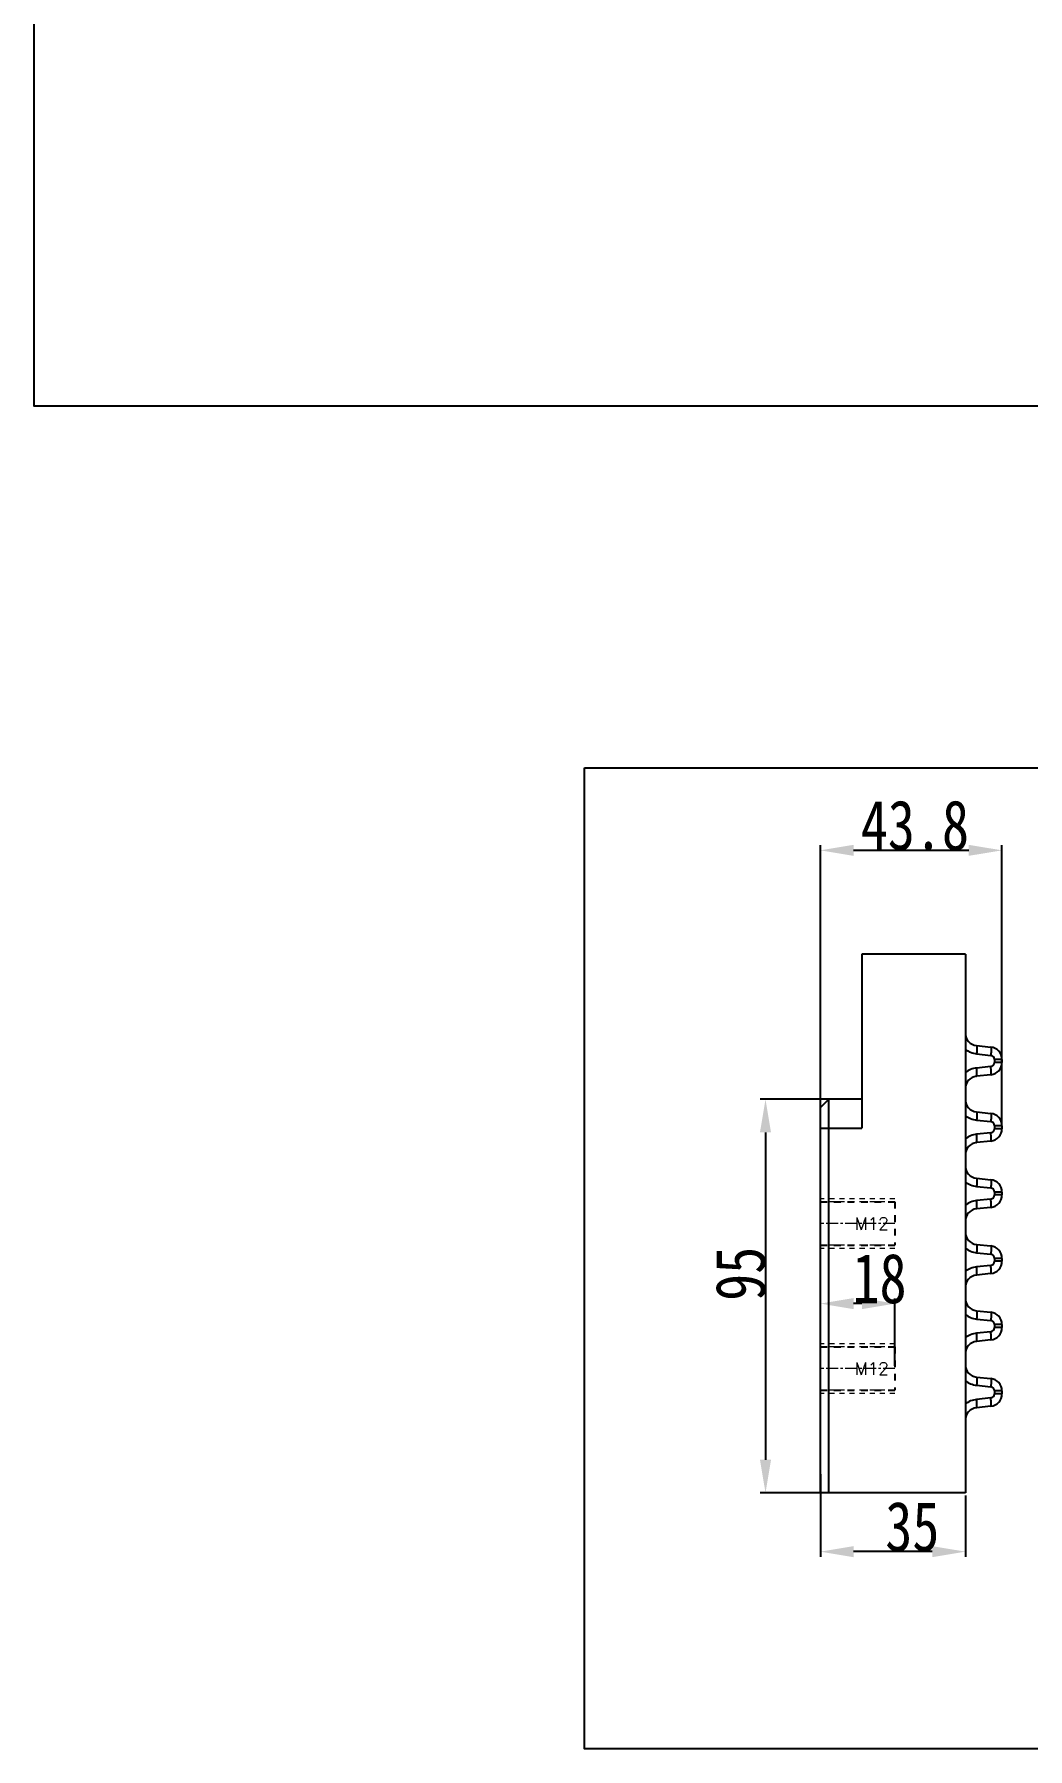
# Model space of a CAD drawing. Header units: millimetres. Extents: x 2673 to 5721, y -10743 to 3474.
# Drawn here: x 3400 to 3639.8, y -3760.6 to -3346.8 of the extents above; entities that cross this region are included whole.
import ezdxf
from ezdxf.enums import TextEntityAlignment as Align

# ---------------------------------------------------------------- set-up
doc = ezdxf.new("R2010")
doc.units = ezdxf.units.MM
doc.header["$LTSCALE"] = 16.335
doc.header["$PDMODE"] = 3
doc.header["$PDSIZE"] = 0.3125
doc.linetypes.add('CENTER', pattern=[0.6, 0.375, -0.075, 0.075, -0.075])
doc.linetypes.add('HIDDEN', pattern=[0.2, 0.1, -0.1])
doc.layers.get('0').update_dxf_attribs({"linetype": 'CONTINUOUS'})
doc.layers.get('Defpoints').update_dxf_attribs({"linetype": 'CONTINUOUS'})
doc.layers.add('DEFAULT_2', color=8, linetype='HIDDEN')
doc.layers.add('screw', color=33, linetype='CONTINUOUS', lineweight=13)
doc.styles.get("Standard").update_dxf_attribs({"font": 'txt', "width": 0.8})
doc.styles.add('TXT', font='txt.shx', dxfattribs={"bigfont": 'gbcbig.shx'})
doc.dimstyles.new('ISO-25', dxfattribs={"dimtxt": 12, "dimasz": 8, "dimexe": 1.25, "dimexo": 0.625, "dimgap": 0, "dimtad": 1, "dimdsep": 46, "dimtxsty": 'Standard', "dimcen": 0, "dimclrd": 4, "dimclre": 4, "dimclrt": 6, "dimazin": 0, "dimtfac": 1, "dimtofl": 0, "dimtmove": 0, "dimatfit": 3, "dimfxl": 0, "dimarcsym": 0})

# ---------------------------------------------------------------- blocks, each defined once
blk = doc.blocks.new('*D604')
at = {"color": 4, "lineweight": -2}
for p, q in [((3589.73, -3608.2), (3589.73, -3542.55)), ((3625.53, -3543.8), (3597.73, -3543.8)), ((3633.53, -3610), (3633.53, -3542.55))]:
    blk.add_line(p, q, dxfattribs=at)
at = {"color": 4}
for points in [[(3597.73, -3542.47), (3597.73, -3545.13), (3589.73, -3543.8)], [(3625.53, -3542.47), (3625.53, -3545.13), (3633.53, -3543.8)]]:
    blk.add_solid(points, dxfattribs=at)
at = {"layer": 'Defpoints', "color": 0}
for p in [(3589.73, -3543.8), (3589.73, -3608.82), (3633.53, -3610.63)]:
    blk.add_point(p, dxfattribs=at)
at = {"color": 6, "insert": (3612.54, -3537.8), "char_height": 12, "attachment_point": 5}
blk.add_mtext('43.8', dxfattribs=at)
blk = doc.blocks.new('*D605')
at = {"color": 4, "lineweight": -2}
for p, q in [((3589.73, -3694.4), (3589.73, -3714.32)), ((3624.73, -3699.5), (3624.73, -3714.32)), ((3616.73, -3713.07), (3597.73, -3713.07))]:
    blk.add_line(p, q, dxfattribs=at)
at = {"color": 4}
for points in [[(3597.73, -3711.74), (3597.73, -3714.41), (3589.73, -3713.07)], [(3616.73, -3711.74), (3616.73, -3714.41), (3624.73, -3713.07)]]:
    blk.add_solid(points, dxfattribs=at)
at = {"layer": 'Defpoints', "color": 0}
for p in [(3589.73, -3693.78), (3624.73, -3698.88), (3589.73, -3713.07)]:
    blk.add_point(p, dxfattribs=at)
at = {"color": 6, "insert": (3611.92, -3707.07), "char_height": 12, "attachment_point": 5}
blk.add_mtext('35', dxfattribs=at)
blk = doc.blocks.new('*D606')
at = {"color": 4, "lineweight": -2}
for p, q in [((3589.73, -3655.55), (3589.73, -3651.95)), ((3599.73, -3653.2), (3597.73, -3653.2)), ((3607.73, -3668.25), (3607.73, -3651.95))]:
    blk.add_line(p, q, dxfattribs=at)
at = {"color": 4}
for points in [[(3597.73, -3651.87), (3597.73, -3654.54), (3589.73, -3653.2)], [(3599.73, -3651.87), (3599.73, -3654.54), (3607.73, -3653.2)]]:
    blk.add_solid(points, dxfattribs=at)
at = {"layer": 'Defpoints', "color": 0}
for p in [(3589.73, -3653.2), (3589.73, -3656.17), (3607.73, -3668.88)]:
    blk.add_point(p, dxfattribs=at)
at = {"color": 6, "insert": (3604, -3647.2), "char_height": 12, "attachment_point": 5}
blk.add_mtext('18', dxfattribs=at)
blk = doc.blocks.new('*D611')
at = {"color": 4, "lineweight": -2}
for p, q in [((3595.11, -3603.88), (3575.23, -3603.88)), ((3576.48, -3611.88), (3576.48, -3690.88)), ((3595.11, -3698.88), (3575.23, -3698.88))]:
    blk.add_line(p, q, dxfattribs=at)
at = {"color": 4}
for points in [[(3575.14, -3611.88), (3577.81, -3611.88), (3576.48, -3603.88)], [(3575.14, -3690.88), (3577.81, -3690.88), (3576.48, -3698.88)]]:
    blk.add_solid(points, dxfattribs=at)
at = {"layer": 'Defpoints', "color": 0}
for p in [(3595.73, -3603.88), (3576.48, -3698.88), (3595.73, -3698.88)]:
    blk.add_point(p, dxfattribs=at)
at = {"color": 6, "insert": (3570.48, -3646.01), "char_height": 12, "attachment_point": 5, "rotation": 90}
blk.add_mtext('95', dxfattribs=at)

msp = doc.modelspace()

# ---------------------------------------------------------------- linework, layer by layer
at = {"color": 7, "linetype": 'Continuous'}
for p, q in [((3599.733, -3568.879), (3599.733, -3610.88)), ((3624.733, -3568.879), (3599.733, -3568.879)), ((3624.733, -3568.879), (3624.733, -3698.88)), ((3627.42, -3590.933), (3630.847, -3591.293)), ((3627.42, -3592.922), (3630.847, -3593.282)), ((3631.742, -3594.277), (3631.742, -3594.982)), ((3633.533, -3594.277), (3631.742, -3594.277)), ((3633.533, -3594.982), (3631.742, -3594.982)), ((3633.533, -3594.277), (3633.533, -3594.982)), ((3630.847, -3595.977), (3627.42, -3596.337)), ((3630.847, -3597.966), (3627.42, -3598.326)), ((3589.733, -3605.88), (3591.733, -3603.88)), ((3591.733, -3698.88), (3591.733, -3603.88)), ((3599.733, -3603.88), (3591.733, -3603.88)), ((3589.733, -3698.88), (3589.733, -3605.88)), ((3627.42, -3606.933), (3630.847, -3607.293)), ((3589.733, -3610.88), (3599.733, -3610.88)), ((3627.42, -3608.922), (3630.847, -3609.282)), ((3630.847, -3611.977), (3627.42, -3612.337)), ((3631.742, -3610.277), (3631.742, -3610.982)), ((3633.533, -3610.277), (3631.742, -3610.277)), ((3633.533, -3610.982), (3631.742, -3610.982)), ((3633.533, -3610.277), (3633.533, -3610.982)), ((3630.847, -3613.966), (3627.42, -3614.326)), ((3627.42, -3622.933), (3630.847, -3623.293)), ((3627.42, -3624.922), (3630.847, -3625.282)), ((3630.847, -3627.977), (3627.42, -3628.337)), ((3631.742, -3626.277), (3631.742, -3626.982)), ((3633.533, -3626.277), (3631.742, -3626.277)), ((3633.533, -3626.982), (3631.742, -3626.982)), ((3633.533, -3626.277), (3633.533, -3626.982)), ((3630.847, -3629.966), (3627.42, -3630.326)), ((3627.42, -3638.933), (3630.847, -3639.293)), ((3627.42, -3640.922), (3630.847, -3641.282)), ((3630.847, -3643.977), (3627.42, -3644.337)), ((3631.742, -3642.277), (3631.742, -3642.982)), ((3633.533, -3642.277), (3631.742, -3642.277)), ((3633.533, -3642.982), (3631.742, -3642.982)), ((3633.533, -3642.277), (3633.533, -3642.982)), ((3630.847, -3645.966), (3627.42, -3646.326)), ((3627.42, -3654.933), (3630.847, -3655.293)), ((3627.42, -3656.922), (3630.847, -3657.282)), ((3630.847, -3659.977), (3627.42, -3660.337)), ((3630.847, -3661.966), (3627.42, -3662.326)), ((3631.742, -3658.277), (3631.742, -3658.982)), ((3633.533, -3658.277), (3631.742, -3658.277)), ((3633.533, -3658.982), (3631.742, -3658.982)), ((3633.533, -3658.277), (3633.533, -3658.982)), ((3627.42, -3670.933), (3630.847, -3671.293)), ((3627.42, -3672.922), (3630.847, -3673.282)), ((3631.742, -3674.277), (3631.742, -3674.982)), ((3633.533, -3674.277), (3631.742, -3674.277)), ((3633.533, -3674.277), (3633.533, -3674.982)), ((3630.847, -3675.977), (3627.42, -3676.337)), ((3630.847, -3677.966), (3627.42, -3678.326)), ((3633.533, -3674.982), (3631.742, -3674.982)), ((3624.733, -3698.88), (3589.733, -3698.88))]:
    msp.add_line(p, q, dxfattribs=at)
for points in [[(3399.994, -2605.75), (4388.585, -2605.75), (4388.585, -3436.567), (3399.994, -3436.567)], [(3532.828, -3523.855), (3987.794, -3523.855), (3987.794, -3760.633), (3532.828, -3760.633)]]:
    msp.add_lwpolyline(points, close=True)
for centre, radius, start, end in [((3627.733, -3587.949), 3, 180, 264), ((3630.533, -3594.277), 3, 0, 84), ((3627.943, -3587.948), 5.002, 230.0783, 263.99469), ((3630.742, -3594.277), 1, 0.00014, 83.99986), ((3630.533, -3594.982), 3, 276, 0), ((3630.742, -3594.982), 1, 276.00015, 359.99985), ((3627.943, -3601.31), 5, 96.0017, 129.9253), ((3627.733, -3601.31), 3, 96, 180), ((3627.733, -3603.949), 3, 180, 264), ((3627.943, -3603.948), 5.002, 230.0783, 263.99469), ((3630.533, -3610.277), 3, 0, 84), ((3627.943, -3617.31), 5, 96.0017, 129.9253), ((3630.742, -3610.277), 1, 0.00015, 83.99985), ((3630.533, -3610.982), 3, 276, 0), ((3630.742, -3610.982), 1, 276.00015, 359.99985), ((3627.733, -3617.31), 3, 96, 180), ((3627.733, -3619.949), 3, 180, 264), ((3627.943, -3619.948), 5.002, 230.0783, 263.99469), ((3630.533, -3626.277), 3, 0, 84), ((3627.943, -3633.31), 5, 96.0017, 129.9253), ((3630.742, -3626.277), 1, 0.00015, 83.99985), ((3630.533, -3626.982), 3, 276, 0), ((3630.742, -3626.982), 1, 276.00015, 359.99985), ((3627.733, -3633.31), 3, 96, 180), ((3627.733, -3635.949), 3, 180, 264), ((3627.943, -3635.948), 5.002, 230.0783, 263.99469), ((3630.533, -3642.277), 3, 0, 84), ((3630.742, -3642.277), 1, 0.00014, 83.99986), ((3627.943, -3649.31), 5, 96.0017, 129.9253), ((3630.533, -3642.982), 3, 276, 0), ((3630.742, -3642.982), 1, 276.00015, 359.99985), ((3627.733, -3649.31), 3, 96, 180), ((3627.733, -3651.949), 3, 180, 264), ((3627.943, -3651.948), 5.002, 230.0783, 263.99469), ((3630.533, -3658.277), 3, 0, 84), ((3630.742, -3658.277), 1, 0.00015, 83.99985), ((3627.943, -3665.31), 5, 96.0017, 129.9253), ((3630.533, -3658.982), 3, 276, 0), ((3630.742, -3658.982), 1, 276.00014, 359.99986), ((3627.733, -3665.31), 3, 96, 180), ((3627.733, -3667.949), 3, 180, 264), ((3627.943, -3667.948), 5.002, 230.0783, 263.99469), ((3630.533, -3674.277), 3, 0, 84), ((3630.742, -3674.277), 1, 0.00015, 83.99985), ((3627.943, -3681.31), 5, 96.0017, 129.9253), ((3627.733, -3681.31), 3, 96, 180), ((3630.533, -3674.982), 3, 276, 0), ((3630.742, -3674.982), 1, 276.00015, 359.99985)]:
    msp.add_arc(centre, radius, start, end, dxfattribs=at)
for points in [[(3627.42, -3590.933), (3627.438, -3590.935), (3627.47, -3591), (3627.487, -3591.109), (3627.503, -3591.297), (3627.508, -3591.654), (3627.485, -3592.205), (3627.446, -3592.67), (3627.42, -3592.922)], [(3630.847, -3591.293), (3630.865, -3591.295), (3630.897, -3591.36), (3630.914, -3591.469), (3630.93, -3591.658), (3630.935, -3592.014), (3630.913, -3592.565), (3630.873, -3593.03), (3630.847, -3593.282)], [(3627.42, -3598.326), (3627.438, -3598.324), (3627.47, -3598.259), (3627.487, -3598.15), (3627.503, -3597.961), (3627.508, -3597.605), (3627.485, -3597.054), (3627.446, -3596.589), (3627.42, -3596.337)], [(3630.847, -3597.966), (3630.865, -3597.964), (3630.897, -3597.899), (3630.914, -3597.789), (3630.93, -3597.601), (3630.935, -3597.245), (3630.913, -3596.694), (3630.873, -3596.228), (3630.847, -3595.977)], [(3627.42, -3606.933), (3627.438, -3606.935), (3627.47, -3607), (3627.487, -3607.109), (3627.503, -3607.297), (3627.508, -3607.654), (3627.485, -3608.205), (3627.446, -3608.67), (3627.42, -3608.922)], [(3630.847, -3607.293), (3630.865, -3607.295), (3630.897, -3607.36), (3630.914, -3607.469), (3630.93, -3607.658), (3630.935, -3608.014), (3630.913, -3608.565), (3630.873, -3609.03), (3630.847, -3609.282)], [(3627.42, -3614.326), (3627.438, -3614.324), (3627.47, -3614.259), (3627.487, -3614.15), (3627.503, -3613.961), (3627.508, -3613.605), (3627.485, -3613.054), (3627.446, -3612.589), (3627.42, -3612.337)], [(3630.847, -3613.966), (3630.865, -3613.964), (3630.897, -3613.899), (3630.914, -3613.789), (3630.93, -3613.601), (3630.935, -3613.245), (3630.913, -3612.694), (3630.873, -3612.228), (3630.847, -3611.977)], [(3627.42, -3622.933), (3627.438, -3622.935), (3627.47, -3623), (3627.487, -3623.109), (3627.503, -3623.297), (3627.508, -3623.654), (3627.485, -3624.205), (3627.446, -3624.67), (3627.42, -3624.922)], [(3630.847, -3623.293), (3630.865, -3623.295), (3630.897, -3623.36), (3630.914, -3623.469), (3630.93, -3623.658), (3630.935, -3624.014), (3630.913, -3624.565), (3630.873, -3625.03), (3630.847, -3625.282)], [(3627.42, -3630.326), (3627.438, -3630.324), (3627.47, -3630.259), (3627.487, -3630.15), (3627.503, -3629.961), (3627.508, -3629.605), (3627.485, -3629.054), (3627.446, -3628.589), (3627.42, -3628.337)], [(3630.847, -3629.966), (3630.865, -3629.964), (3630.897, -3629.899), (3630.914, -3629.789), (3630.93, -3629.601), (3630.935, -3629.245), (3630.913, -3628.694), (3630.873, -3628.228), (3630.847, -3627.977)], [(3627.42, -3638.933), (3627.438, -3638.935), (3627.47, -3639), (3627.487, -3639.109), (3627.503, -3639.297), (3627.508, -3639.654), (3627.485, -3640.205), (3627.446, -3640.67), (3627.42, -3640.922)], [(3630.847, -3639.293), (3630.865, -3639.295), (3630.897, -3639.36), (3630.914, -3639.469), (3630.93, -3639.658), (3630.935, -3640.014), (3630.913, -3640.565), (3630.873, -3641.03), (3630.847, -3641.282)], [(3627.42, -3646.326), (3627.438, -3646.324), (3627.47, -3646.259), (3627.487, -3646.15), (3627.503, -3645.961), (3627.508, -3645.605), (3627.485, -3645.054), (3627.446, -3644.589), (3627.42, -3644.337)], [(3630.847, -3645.966), (3630.865, -3645.964), (3630.897, -3645.899), (3630.914, -3645.789), (3630.93, -3645.601), (3630.935, -3645.245), (3630.913, -3644.694), (3630.873, -3644.228), (3630.847, -3643.977)], [(3627.42, -3654.933), (3627.438, -3654.935), (3627.47, -3655), (3627.487, -3655.109), (3627.503, -3655.297), (3627.508, -3655.654), (3627.485, -3656.205), (3627.446, -3656.67), (3627.42, -3656.922)], [(3630.847, -3655.293), (3630.865, -3655.295), (3630.897, -3655.36), (3630.914, -3655.469), (3630.93, -3655.658), (3630.935, -3656.014), (3630.913, -3656.565), (3630.873, -3657.03), (3630.847, -3657.282)], [(3627.42, -3662.326), (3627.438, -3662.324), (3627.47, -3662.259), (3627.487, -3662.15), (3627.503, -3661.961), (3627.508, -3661.605), (3627.485, -3661.054), (3627.446, -3660.589), (3627.42, -3660.337)], [(3630.847, -3661.966), (3630.865, -3661.964), (3630.897, -3661.899), (3630.914, -3661.789), (3630.93, -3661.601), (3630.935, -3661.245), (3630.913, -3660.694), (3630.873, -3660.228), (3630.847, -3659.977)], [(3627.42, -3670.933), (3627.438, -3670.935), (3627.47, -3671), (3627.487, -3671.109), (3627.503, -3671.297), (3627.508, -3671.654), (3627.485, -3672.205), (3627.446, -3672.67), (3627.42, -3672.922)], [(3630.847, -3671.293), (3630.865, -3671.295), (3630.897, -3671.36), (3630.914, -3671.469), (3630.93, -3671.658), (3630.935, -3672.014), (3630.913, -3672.565), (3630.873, -3673.03), (3630.847, -3673.282)], [(3627.42, -3678.326), (3627.438, -3678.324), (3627.47, -3678.259), (3627.487, -3678.15), (3627.503, -3677.961), (3627.508, -3677.605), (3627.485, -3677.054), (3627.446, -3676.589), (3627.42, -3676.337)], [(3630.847, -3677.966), (3630.865, -3677.964), (3630.897, -3677.899), (3630.914, -3677.789), (3630.93, -3677.601), (3630.935, -3677.245), (3630.913, -3676.694), (3630.873, -3676.228), (3630.847, -3675.977)]]:
    msp.add_open_spline(points, degree=3, knots=[0, 0, 0, 0, 0.0275363, 0.0866045, 0.1791748, 0.3023065, 0.6223409, 1, 1, 1, 1], dxfattribs=at)
at = {"layer": 'DEFAULT_2', "color": 8, "linetype": 'HIDDEN'}
for p, q in [((3589.733, -3628.629), (3607.733, -3628.629)), ((3607.733, -3628.629), (3607.733, -3639.129)), ((3589.733, -3639.129), (3607.733, -3639.129)), ((3589.733, -3663.629), (3607.733, -3663.629)), ((3607.733, -3663.629), (3607.733, -3674.129)), ((3589.733, -3674.129), (3607.733, -3674.129))]:
    msp.add_line(p, q, dxfattribs=at)
at = {"layer": 'screw', "color": 92, "linetype": 'HIDDEN', "ltscale": 0.746373}
for p, q in [((3607.733, -3627.879), (3589.733, -3627.879)), ((3607.733, -3639.879), (3589.733, -3639.879)), ((3607.733, -3662.879), (3589.733, -3662.879)), ((3607.733, -3674.879), (3589.733, -3674.879))]:
    msp.add_line(p, q, dxfattribs=at)
at = {"layer": 'screw', "color": 8, "linetype": 'HIDDEN', "ltscale": 0.746373}
for p, q in [((3607.733, -3628.629), (3589.733, -3628.629)), ((3607.733, -3639.129), (3589.733, -3639.129)), ((3607.733, -3663.629), (3589.733, -3663.629)), ((3607.733, -3674.129), (3589.733, -3674.129))]:
    msp.add_line(p, q, dxfattribs=at)
at = {"layer": 'screw', "color": 1, "linetype": 'CENTER', "ltscale": 0.466483}
for p, q in [((3607.733, -3633.879), (3589.733, -3633.879)), ((3607.733, -3668.879), (3589.733, -3668.879))]:
    msp.add_line(p, q, dxfattribs=at)

# ---------------------------------------------------------------- texts
at = {"layer": 'screw', "color": 6, "linetype": 'HIDDEN', "ltscale": 0.746373, "style": 'TXT'}
for p in [(3602.133, -3633.879), (3602.133, -3668.879)]:
    msp.add_text('M12', height=3, dxfattribs=at).set_placement(p, align=Align.MIDDLE)

# ---------------------------------------------------------------- dimensions: what is measured, and where the dimension line sits
for base, p1, p2, picture, middle in [((3589.733, -3543.799), (3633.533, -3610.629), (3589.733, -3608.824), '*D604', (3612.542, -3543.799)), ((3589.733, -3653.204), (3607.733, -3668.879), (3589.733, -3656.172), '*D606', (3603.998, -3653.204)), ((3589.733, -3713.072), (3624.733, -3698.88), (3589.733, -3693.78), '*D605', (3611.924, -3713.072))]:
    dim = msp.add_linear_dim(base=base, p1=p1, p2=p2, dimstyle='ISO-25', override={"dimfxl": 1.25})
    dim.commit()
    dim.dimension.update_dxf_attribs({"geometry": picture, "text_midpoint": middle, "dimtype": 160})
dim = msp.add_linear_dim(base=(3576.477, -3698.88), p1=(3595.733, -3603.88), p2=(3595.733, -3698.88), angle=90, dimstyle='ISO-25', override={"dimfxl": 1.25})
dim.commit()
dim.dimension.update_dxf_attribs({"geometry": '*D611', "text_midpoint": (3576.477, -3646.014), "dimtype": 160})

doc.saveas('drawing.dxf')
